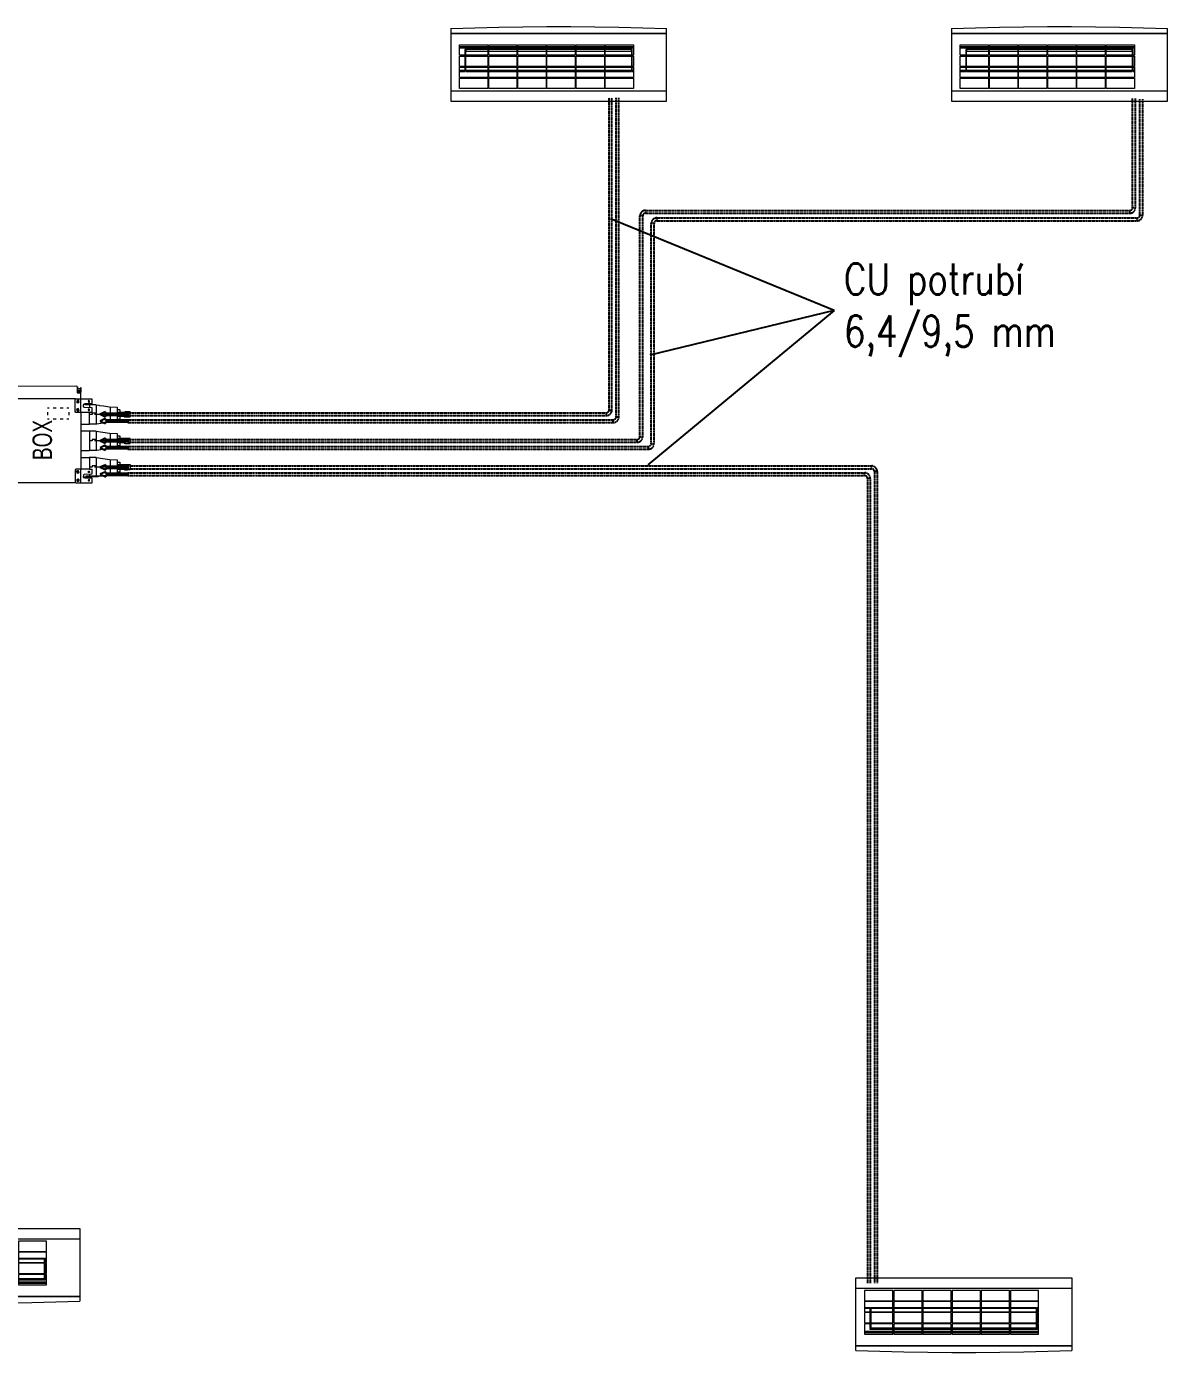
# Model space of a CAD drawing. Header units: millimetres. Extents: x 6535 to 26138, y 5530 to 11155.
# Drawn here: x 22026 to 26138, y 6380 to 11155 of the extents above; entities that cross this region are included whole.
import ezdxf

# ---------------------------------------------------------------- set-up
doc = ezdxf.new("R2010")
doc.units = ezdxf.units.MM
doc.linetypes.add('UnderCeiling', pattern=[6.7, 4.2, -1, 0.5, -1])
doc.layers.get('0').update_dxf_attribs({"color": 41})
doc.layers.add('Jednotky Daikin', color=41, linetype='Continuous')
doc.layers.add('TT_popis OT', color=41, linetype='Continuous')
for name, color, linetype, lineweight in [('PIPE-C1-EDGE', 41, 'Continuous', 25), ('VZT_DIMENZE_Pero_č.__16', 41, 'Continuous', 13), ('VZT_PROSTUPY_Pero_č.__16', 41, 'Continuous', 13)]:
    doc.layers.add(name, color=color, linetype=linetype, lineweight=lineweight)
doc.styles.add('GENERATED_STYLE_1', font='arial.ttf')
doc.styles.add('ROMANS', font='romans.shx', dxfattribs={"width": 0.8})

# ---------------------------------------------------------------- blocks, each defined once
blk = doc.blocks.new('RSen_55_ME_FB_SOg - ftxm20r5v1b - SH_daikin_tbq - standard-4344488-top')
at = {"lineweight": 18}
for p, q in [((-389, -6.7), (-389, -2.1)), ((-389, -2.1), (389, -2.1)), ((-389, -38.9), (-389, -7.5)), ((-389, -38.9), (389, -38.9)), ((-255.7, -47.3), (-357.7, -47.3)), ((-150.4, -47.3), (-252.4, -47.3)), ((-45.4, -47.3), (-147.4, -47.3)), ((59.6, -47.3), (-42.4, -47.3)), ((164.6, -47.3), (62.6, -47.3)), ((269.6, -47.3), (167.6, -47.3)), ((389, -2.1), (389, -6.7)), ((389, -7.5), (389, -38.9)), ((-357.7, -84.6), (-255.7, -84.6)), ((-255.7, -87.3), (-357.7, -87.3)), ((-252.4, -84.6), (-150.4, -84.6)), ((-150.4, -87.3), (-252.4, -87.3)), ((-147.4, -84.6), (-45.4, -84.6)), ((-45.4, -87.3), (-147.4, -87.3)), ((-42.4, -84.6), (59.6, -84.6)), ((59.6, -87.3), (-42.4, -87.3)), ((62.6, -84.6), (164.6, -84.6)), ((164.6, -87.3), (62.6, -87.3)), ((167.6, -84.6), (269.6, -84.6)), ((269.6, -87.3), (167.6, -87.3)), ((-357.7, -108.5), (-337.8, -108.5)), ((-255.7, -112.8), (-357.7, -112.8)), ((-357.7, -124.6), (-255.7, -124.6)), ((-255.7, -127.3), (-357.7, -127.3)), ((-337.8, -124.6), (-337.8, -108.5)), ((-337.8, -164.6), (-337.8, -127.3)), ((-334.8, -108.5), (-255.7, -108.5)), ((-334.8, -108.5), (-334.8, -124.6)), ((-334.8, -127.3), (-334.8, -164.6)), ((-252.4, -108.5), (-150.4, -108.5)), ((-150.4, -112.8), (-252.4, -112.8)), ((-252.4, -124.6), (-150.4, -124.6)), ((-150.4, -127.3), (-252.4, -127.3)), ((-147.4, -108.5), (-45.4, -108.5)), ((-45.4, -112.8), (-147.4, -112.8)), ((-147.4, -124.6), (-45.4, -124.6)), ((-45.4, -127.3), (-147.4, -127.3)), ((-42.4, -108.5), (59.6, -108.5)), ((59.6, -112.8), (-42.4, -112.8)), ((-42.4, -124.6), (59.6, -124.6)), ((59.6, -127.3), (-42.4, -127.3)), ((62.6, -108.5), (164.6, -108.5)), ((164.6, -112.8), (62.6, -112.8)), ((62.6, -124.6), (164.6, -124.6)), ((164.6, -127.3), (62.6, -127.3)), ((167.6, -108.5), (261.8, -108.5)), ((269.6, -112.8), (167.6, -112.8)), ((167.6, -124.6), (269.6, -124.6)), ((269.6, -127.3), (167.6, -127.3)), ((261.8, -124.6), (261.8, -108.5)), ((261.8, -164.6), (261.8, -127.3)), ((264.8, -108.5), (269.6, -108.5)), ((264.8, -108.5), (264.8, -124.6)), ((264.8, -127.3), (264.8, -164.6)), ((-357.7, -164.6), (-255.7, -164.6)), ((-255.7, -168), (-357.7, -168)), ((-337.8, -187.9), (-337.8, -168)), ((-255.7, -187.9), (-337.8, -187.9)), ((-334.8, -168), (-334.8, -181.9)), ((-334.8, -181.9), (-255.7, -181.9)), ((-334.8, -187.9), (-334.8, -181.9)), ((-252.4, -164.6), (-150.4, -164.6)), ((-150.4, -168), (-252.4, -168)), ((-252.4, -181.9), (-150.4, -181.9)), ((-150.4, -187.9), (-252.4, -187.9)), ((-147.4, -164.6), (-45.4, -164.6)), ((-45.4, -168), (-147.4, -168)), ((-147.4, -181.9), (-45.4, -181.9)), ((-45.4, -187.9), (-147.4, -187.9)), ((-42.4, -164.6), (59.6, -164.6)), ((59.6, -168), (-42.4, -168)), ((-42.4, -181.9), (59.6, -181.9)), ((59.6, -187.9), (-42.4, -187.9)), ((62.6, -164.6), (164.6, -164.6)), ((164.6, -168), (62.6, -168)), ((62.6, -181.9), (164.6, -181.9)), ((164.6, -187.9), (62.6, -187.9)), ((167.6, -164.6), (269.6, -164.6)), ((269.6, -168), (167.6, -168)), ((167.6, -181.9), (261.8, -181.9)), ((264.8, -187.9), (167.6, -187.9)), ((261.8, -181.9), (261.8, -168)), ((261.8, -181.9), (261.8, -187.9)), ((264.8, -168), (264.8, -187.9)), ((-357.7, -193.9), (-255.7, -193.9)), ((-357.7, -197.6), (-255.7, -197.6)), ((-357.7, -198.5), (-255.7, -198.5)), ((-357.7, -205.4), (-255.7, -205.4)), ((-252.4, -193.9), (-150.4, -193.9)), ((-252.4, -197.6), (-150.4, -197.6)), ((-252.4, -198.5), (-150.4, -198.5)), ((-252.4, -205.4), (-150.4, -205.4)), ((-147.4, -193.9), (-45.4, -193.9)), ((-147.4, -197.6), (-45.4, -197.6)), ((-147.4, -198.5), (-45.4, -198.5)), ((-147.4, -205.4), (-45.4, -205.4)), ((-42.4, -193.9), (59.6, -193.9)), ((-42.4, -197.6), (59.6, -197.6)), ((-42.4, -198.5), (59.6, -198.5)), ((-42.4, -205.4), (59.6, -205.4)), ((62.6, -193.9), (164.6, -193.9)), ((62.6, -197.6), (164.6, -197.6)), ((62.6, -198.5), (164.6, -198.5)), ((62.6, -205.4), (164.6, -205.4)), ((167.6, -193.9), (269.6, -193.9)), ((167.6, -197.6), (269.6, -197.6)), ((167.6, -198.5), (269.6, -198.5)), ((167.6, -205.4), (269.6, -205.4)), ((-389, -246.6), (-389, -245.4)), ((-389, -245.4), (389, -245.4)), ((-389, -264), (-389, -246.6)), ((-389, -246.6), (389, -246.6)), ((389, -245.4), (389, -246.6)), ((389, -246.6), (389, -263.9))]:
    blk.add_line(p, q, dxfattribs=at)
for points in [[(-389, -7.5, 0), (-389, -7.3, 0), (-389, -7.1, 0), (-389, -6.9, 0), (-389, -6.7, 0)], [(-389, -240.6, 0), (-389, -140.1, 0), (-389, -38.9, 0)], [(-357.7, -47.3, 0), (-357.7, -66, 0), (-357.7, -84.6, 0)], [(-255.7, -84.6, 0), (-255.7, -66, 0), (-255.7, -47.3, 0)], [(-252.4, -47.3, 0), (-252.4, -66, 0), (-252.4, -84.6, 0)], [(-150.4, -84.6, 0), (-150.4, -66, 0), (-150.4, -47.3, 0)], [(-147.4, -47.3, 0), (-147.4, -66, 0), (-147.4, -84.6, 0)], [(-45.4, -84.6, 0), (-45.4, -66, 0), (-45.4, -47.3, 0)], [(-42.4, -47.3, 0), (-42.4, -66, 0), (-42.4, -84.6, 0)], [(59.6, -84.6, 0), (59.6, -66, 0), (59.6, -47.3, 0)], [(62.6, -47.3, 0), (62.6, -66, 0), (62.6, -84.6, 0)], [(164.6, -84.6, 0), (164.6, -66, 0), (164.6, -47.3, 0)], [(167.6, -47.3, 0), (167.6, -66, 0), (167.6, -84.6, 0)], [(269.6, -84.6, 0), (269.6, -66, 0), (269.6, -47.3, 0)], [(389, -6.7, 0), (389, -6.9, 0), (389, -7.1, 0), (389, -7.3, 0), (389, -7.5, 0)], [(389, -38.9, 0), (389, -140.1, 0), (389, -240.6, 0)], [(-357.7, -87.3, 0), (-357.7, -106, 0), (-357.7, -124.6, 0)], [(-255.7, -124.6, 0), (-255.7, -106, 0), (-255.7, -87.3, 0)], [(-252.4, -87.3, 0), (-252.4, -106, 0), (-252.4, -124.6, 0)], [(-150.4, -124.6, 0), (-150.4, -106, 0), (-150.4, -87.3, 0)], [(-147.4, -87.3, 0), (-147.4, -106, 0), (-147.4, -124.6, 0)], [(-45.4, -124.6, 0), (-45.4, -106, 0), (-45.4, -87.3, 0)], [(-42.4, -87.3, 0), (-42.4, -106, 0), (-42.4, -124.6, 0)], [(59.6, -124.6, 0), (59.6, -106, 0), (59.6, -87.3, 0)], [(62.6, -87.3, 0), (62.6, -106, 0), (62.6, -124.6, 0)], [(164.6, -124.6, 0), (164.6, -106, 0), (164.6, -87.3, 0)], [(167.6, -87.3, 0), (167.6, -106, 0), (167.6, -124.6, 0)], [(269.6, -124.6, 0), (269.6, -106, 0), (269.6, -87.3, 0)], [(-357.7, -127.3, 0), (-357.7, -146, 0), (-357.7, -164.6, 0)], [(-255.7, -164.6, 0), (-255.7, -146, 0), (-255.7, -127.3, 0)], [(-252.4, -127.3, 0), (-252.4, -146, 0), (-252.4, -164.6, 0)], [(-150.4, -164.6, 0), (-150.4, -146, 0), (-150.4, -127.3, 0)], [(-147.4, -127.3, 0), (-147.4, -146, 0), (-147.4, -164.6, 0)], [(-45.4, -164.6, 0), (-45.4, -146, 0), (-45.4, -127.3, 0)], [(-42.4, -127.3, 0), (-42.4, -146, 0), (-42.4, -164.6, 0)], [(59.6, -164.6, 0), (59.6, -146, 0), (59.6, -127.3, 0)], [(62.6, -127.3, 0), (62.6, -146, 0), (62.6, -164.6, 0)], [(164.6, -164.6, 0), (164.6, -146, 0), (164.6, -127.3, 0)], [(167.6, -127.3, 0), (167.6, -146, 0), (167.6, -164.6, 0)], [(269.6, -164.6, 0), (269.6, -146, 0), (269.6, -127.3, 0)], [(-357.7, -168, 0), (-357.7, -186.7, 0), (-357.7, -205.4, 0)], [(-255.7, -205.4, 0), (-255.7, -186.7, 0), (-255.7, -168, 0)], [(-252.4, -168, 0), (-252.4, -186.7, 0), (-252.4, -205.4, 0)], [(-150.4, -205.4, 0), (-150.4, -186.7, 0), (-150.4, -168, 0)], [(-147.4, -168, 0), (-147.4, -186.7, 0), (-147.4, -205.4, 0)], [(-45.4, -205.4, 0), (-45.4, -186.7, 0), (-45.4, -168, 0)], [(-42.4, -168, 0), (-42.4, -186.7, 0), (-42.4, -205.4, 0)], [(59.6, -205.4, 0), (59.6, -186.7, 0), (59.6, -168, 0)], [(62.6, -168, 0), (62.6, -186.7, 0), (62.6, -205.4, 0)], [(164.6, -205.4, 0), (164.6, -186.7, 0), (164.6, -168, 0)], [(167.6, -168, 0), (167.6, -186.7, 0), (167.6, -205.4, 0)], [(269.6, -205.4, 0), (269.6, -186.7, 0), (269.6, -168, 0)], [(-389, -245.4, 0), (-389, -244, 0), (-389, -242.4, 0), (-389, -240.6, 0)], [(-389, -264, 0), (-302.6, -266.8, 0), (-216.1, -268.9, 0), (-129.7, -270.3, 0), (-43.2, -271, 0), (43.2, -271, 0), (129.7, -270.3, 0), (216.1, -268.8, 0), (302.6, -266.7, 0), (389, -263.9, 0)], [(389, -240.6, 0), (389, -242.4, 0), (389, -244, 0), (389, -245.4, 0)]]:
    blk.add_polyline3d(points, dxfattribs=at)

msp = doc.modelspace()

# ---------------------------------------------------------------- linework, layer by layer
at = {"layer": 'PIPE-C1-EDGE', "linetype": 'UnderCeiling', "lineweight": 25, "elevation": 2400}
for points in [[(24126.1, 9773.9), (24126.1, 10898.6)], [(24136.1, 9773.9), (24136.1, 10898.6)], [(24151.1, 9748.9), (24151.1, 10898.6)], [(24161.1, 9748.9), (24161.1, 10898.6)], [(26012.6, 10502.8), (26012.6, 10895.9)], [(26022.6, 10502.8), (26022.6, 10895.9)], [(26038.8, 10475.7), (26038.8, 10892.9)], [(26048.8, 10475.7), (26048.8, 10892.9)], [(24237.1, 9677.9), (24237.1, 10472.8)], [(24247.1, 9677.9), (24247.1, 10472.8)], [(24257.1, 10492.8), (26002.6, 10492.8)], [(24257.1, 10482.8), (26002.6, 10482.8)], [(24297.8, 10465.7), (26028.8, 10465.7)], [(24277.8, 9652.9), (24277.8, 10445.7)], [(24287.8, 9652.9), (24287.8, 10445.7)], [(24297.8, 10455.7), (26028.8, 10455.7)], [(22391.4, 9763.9), (24116.1, 9763.9)], [(22391.4, 9753.9), (24116.1, 9753.9)], [(22391.4, 9738.9), (24141.1, 9738.9)], [(22391.4, 9728.9), (24141.1, 9728.9)], [(22391.5, 9667.9), (24227.1, 9667.9)], [(22391.5, 9657.9), (24227.1, 9657.9)], [(22391.5, 9642.9), (24267.8, 9642.9)], [(22391.5, 9632.9), (24267.8, 9632.9)], [(22392.1, 9572.6), (25071.9, 9572.6)], [(22392.1, 9562.6), (25071.9, 9562.6)], [(25081.9, 9552.6), (25081.9, 6629.2)], [(25091.9, 9552.6), (25091.9, 6629.2)], [(22392.1, 9547.6), (25046.9, 9547.6)], [(22392.1, 9537.6), (25046.9, 9537.6)], [(25056.9, 9527.6), (25056.9, 6629.2)], [(25066.9, 9527.6), (25066.9, 6629.2)]]:
    msp.add_lwpolyline(points, dxfattribs=at)
at = {"layer": 'PIPE-C1-EDGE', "linetype": 'Continuous', "lineweight": 25, "elevation": 2400}
for points in [[(22311.4, 9767.9), (22291.4, 9758.9)], [(22291.4, 9758.9), (22311.4, 9749.9)], [(22311.4, 9742.9), (22291.4, 9733.9)], [(22311.4, 9761.9), (22311.4, 9767.9)], [(22391.4, 9761.9), (22311.4, 9761.9)], [(22311.4, 9749.9), (22311.4, 9755.9)], [(22311.4, 9755.9), (22391.4, 9755.9)], [(22311.4, 9736.9), (22311.4, 9742.9)], [(22391.4, 9763.9), (22391.4, 9753.9)], [(22391.4, 9755.9), (22391.4, 9761.9)], [(22291.4, 9733.9), (22311.4, 9724.9)], [(22391.4, 9736.9), (22311.4, 9736.9)], [(22311.4, 9724.9), (22311.4, 9730.9)], [(22311.4, 9730.9), (22391.4, 9730.9)], [(22391.4, 9738.9), (22391.4, 9728.9)], [(22391.4, 9730.9), (22391.4, 9736.9)], [(22311.5, 9671.9), (22291.5, 9662.9)], [(22291.5, 9662.9), (22311.5, 9653.9)], [(22311.5, 9646.9), (22291.5, 9637.9)], [(22311.5, 9665.9), (22311.5, 9671.9)], [(22391.5, 9665.9), (22311.5, 9665.9)], [(22311.5, 9653.9), (22311.5, 9659.9)], [(22311.5, 9659.9), (22391.5, 9659.9)], [(22311.5, 9640.9), (22311.5, 9646.9)], [(22391.5, 9667.9), (22391.5, 9657.9)], [(22391.5, 9659.9), (22391.5, 9665.9)], [(22291.5, 9637.9), (22311.5, 9628.9)], [(22391.5, 9640.9), (22311.5, 9640.9)], [(22311.5, 9628.9), (22311.5, 9634.9)], [(22311.5, 9634.9), (22391.5, 9634.9)], [(22391.5, 9642.9), (22391.5, 9632.9)], [(22391.5, 9634.9), (22391.5, 9640.9)], [(22312.1, 9576.6), (22292.1, 9567.6)], [(22292.1, 9567.6), (22312.1, 9558.6)], [(22312.1, 9551.6), (22292.1, 9542.6)], [(22312.1, 9570.6), (22312.1, 9576.6)], [(22392.1, 9570.6), (22312.1, 9570.6)], [(22312.1, 9558.6), (22312.1, 9564.6)], [(22312.1, 9564.6), (22392.1, 9564.6)], [(22312.1, 9545.6), (22312.1, 9551.6)], [(22392.1, 9572.6), (22392.1, 9562.6)], [(22392.1, 9564.6), (22392.1, 9570.6)], [(22292.1, 9542.6), (22312.1, 9533.6)], [(22392.1, 9545.6), (22312.1, 9545.6)], [(22312.1, 9533.6), (22312.1, 9539.6)], [(22312.1, 9539.6), (22392.1, 9539.6)], [(22392.1, 9547.6), (22392.1, 9537.6)], [(22392.1, 9539.6), (22392.1, 9545.6)]]:
    msp.add_lwpolyline(points, dxfattribs=at)
at = {"layer": 'PIPE-C1-EDGE', "linetype": 'UnderCeiling', "lineweight": 25}
for centre, radius, start, end in [((24257.1, 10472.8, 2400), 20, 90, 180), ((24257.1, 10472.8, 2400), 10, 90, 180), ((24297.8, 10445.7, 2400), 20, 90, 180), ((26002.6, 10502.8, 2400), 10, 270, 0), ((26002.6, 10502.8, 2400), 20, 270, 0), ((26028.8, 10475.7, 2400), 10, 270, 0), ((26028.8, 10475.7, 2400), 20, 270, 0), ((24297.8, 10445.7, 2400), 10, 90, 180), ((24116.1, 9773.9, 2400), 10, 270, 0), ((24116.1, 9773.9, 2400), 20, 270, 0), ((24141.1, 9748.9, 2400), 10, 270, 0), ((24141.1, 9748.9, 2400), 20, 270, 0), ((24227.1, 9677.9, 2400), 10, 270, 0), ((24227.1, 9677.9, 2400), 20, 270, 0), ((24267.8, 9652.9, 2400), 10, 270, 0), ((24267.8, 9652.9, 2400), 20, 270, 0), ((25071.9, 9552.6, 2400), 20, 0, 90), ((25071.9, 9552.6, 2400), 10, 0, 90), ((25046.9, 9527.6, 2400), 20, 0, 90), ((25046.9, 9527.6, 2400), 10, 0, 90)]:
    msp.add_arc(centre, radius, start, end, dxfattribs=at)
at = {"layer": 'PIPE-C1-EDGE', "linetype": 'UnderCeiling', "lineweight": 25, "extrusion": (0, -1, 0)}
for centre in [(24242.1, 2400, -10472.8), (24282.8, 2400, -10445.7), (25086.9, 2400, -9552.6), (25061.9, 2400, -9527.6)]:
    msp.add_arc(centre, 5, 0, 180, dxfattribs=at)
at = {"layer": 'PIPE-C1-EDGE', "linetype": 'UnderCeiling', "lineweight": 25, "extrusion": (1, 0, 0)}
for centre in [(10487.8, 2400, 24257.1), (10460.7, 2400, 24297.8)]:
    msp.add_arc(centre, 5, 0, 180, dxfattribs=at)
at = {"layer": 'PIPE-C1-EDGE', "linetype": 'UnderCeiling', "lineweight": 25, "extrusion": (-1, 0, 0)}
for centre in [(-10487.8, 2400, -26002.6), (-10460.7, 2400, -26028.8), (-9758.9, 2400, -24116.1), (-9733.9, 2400, -24141.1), (-9662.9, 2400, -24227.1), (-9637.9, 2400, -24267.8), (-9567.6, 2400, -25071.9), (-9542.6, 2400, -25046.9)]:
    msp.add_arc(centre, 5, 0, 180, dxfattribs=at)
at = {"layer": 'PIPE-C1-EDGE', "linetype": 'UnderCeiling', "lineweight": 25, "extrusion": (0, 1, 0)}
for centre in [(-26017.6, 2400, 10502.8), (-26043.8, 2400, 10475.7), (-24131.1, 2400, 9773.9), (-24156.1, 2400, 9748.9), (-24242.1, 2400, 9677.9), (-24282.8, 2400, 9652.9)]:
    msp.add_arc(centre, 5, 0, 180, dxfattribs=at)
at = {"layer": 'TT_popis OT', "linetype": 'Continuous'}
for q in [(24131.1, 10461.8, 2400), (24265.9, 9576.5, 2400), (24272.4, 9971.7, 2400)]:
    msp.add_line((24937, 10132), q, dxfattribs=at)
at = {"layer": 'VZT_DIMENZE_Pero_č.__16', "linetype": 'Continuous', "lineweight": 13}
for p, q in [((22207.6, 9859.5), (21942.3, 9859)), ((22208.7, 9857.8), (22207.6, 9859.5)), ((22208.7, 9857.8), (22209.9, 9857.3)), ((22208.7, 9857.8), (22208.7, 9836.7)), ((22209.9, 9857.3), (22210.4, 9837.9)), ((22220.7, 9849.8), (22210.4, 9849.8)), ((22210.4, 9844.7), (22215, 9844.1)), ((22210.4, 9837.9), (22220.7, 9837.9)), ((22212.7, 9842.4), (22211, 9841.3)), ((22211, 9841.3), (22215, 9840.1)), ((22215, 9840.1), (22212.1, 9837.9)), ((22212.1, 9837.9), (22212.1, 9837.3)), ((22214.4, 9843), (22212.7, 9842.4)), ((22215, 9843.6), (22214.4, 9844.1)), ((22215, 9844.1), (22214.4, 9843)), ((22215, 9839.6), (22214.4, 9840.1)), ((22216.1, 9843.6), (22215, 9843.6)), ((22216.1, 9839.6), (22215, 9839.6)), ((22221.3, 9844.7), (22216.1, 9844.1)), ((22216.1, 9844.1), (22216.1, 9843)), ((22216.1, 9843), (22219.6, 9841.9)), ((22220.7, 9841.3), (22216.1, 9840.1)), ((22216.1, 9840.1), (22216.1, 9839)), ((22216.1, 9839), (22219, 9838.4)), ((22219, 9838.4), (22219, 9837.9)), ((22219.6, 9841.9), (22219.6, 9841.3)), ((22219.6, 9841.3), (22219.6, 9840.7)), ((22221.3, 9853.3), (22220.7, 9849.8)), ((22220.7, 9849.8), (22220.7, 9841.3)), ((22220.7, 9837.9), (22223.5, 9838.4)), ((22220.7, 9837.9), (22220.7, 9835.6)), ((22223, 9853.3), (22221.3, 9853.3)), ((22223.5, 9843), (22221.3, 9843)), ((22223.5, 9838.4), (22223, 9853.3)), ((22203, 9814.5), (21930.3, 9814.5)), ((22201.3, 9768.3), (22201.9, 9811.6)), ((22201.9, 9811.6), (22203, 9814.5)), ((22203, 9814.5), (22236.1, 9814.5)), ((22211, 9809.3), (22207.6, 9805.9)), ((22207.6, 9805.9), (22207.6, 9801.3)), ((22207.6, 9805.9), (22211.6, 9804.2)), ((22207.6, 9801.3), (22209.3, 9800.2)), ((22208.7, 9836.7), (22210.4, 9835.6)), ((22209.3, 9800.2), (22214.4, 9800.8)), ((22209.9, 9836.7), (22209.9, 9836.1)), ((22210.4, 9835.6), (22221.3, 9835)), ((22212.1, 9808.8), (22211, 9809.3)), ((22211, 9804.8), (22211, 9805.3)), ((22211, 9805.3), (22212.1, 9805.3)), ((22211, 9804.8), (22211, 9804.2)), ((22211, 9804.2), (22211.6, 9804.2)), ((22212.1, 9804.2), (22211.6, 9804.2)), ((22211.6, 9804.2), (22211.6, 9803.1)), ((22213.3, 9808.8), (22212.1, 9808.8)), ((22212.1, 9805.3), (22212.1, 9804.2)), ((22216.1, 9804.8), (22213.3, 9808.8)), ((22214.4, 9800.8), (22216.1, 9804.8)), ((22221.3, 9835), (22221.3, 9814.5)), ((22221.3, 9814.5), (22221.3, 9764.8)), ((22236.1, 9793.4), (22231, 9792.8)), ((22231, 9792.8), (22231, 9785.9)), ((22233.8, 9795.1), (22233.2, 9794.5)), ((22233.2, 9794.5), (22233.2, 9793.4)), ((22235.5, 9795.1), (22233.8, 9795.1)), ((22236.1, 9795.6), (22235.5, 9795.1)), ((22236.1, 9814.5), (22261.2, 9814.5)), ((22261.8, 9795.6), (22236.1, 9795.6)), ((22236.1, 9793.4), (22252.6, 9793.4)), ((22251.5, 9807.6), (22248.7, 9806.5)), ((22248.7, 9806.5), (22249.2, 9802.5)), ((22249.2, 9802.5), (22253.8, 9802.5)), ((22253.8, 9805.9), (22251.5, 9807.6)), ((22252.6, 9793.4), (22253.2, 9792.8)), ((22253.2, 9792.8), (22252.6, 9792.8)), ((22277.7, 9792.8), (22253.2, 9792.8)), ((22253.2, 9792.8), (22253.2, 9783.7)), ((22253.8, 9802.5), (22253.8, 9805.9)), ((22261.2, 9814.5), (22261.8, 9813.9)), ((22261.8, 9813.9), (22261.8, 9795.6)), ((22277.7, 9792.8), (22277.2, 9762.5)), ((22277.7, 9792.8), (22286.9, 9791.1)), ((22286.9, 9791.1), (22289.2, 9789.9)), ((22289.2, 9789.9), (22304, 9788.8)), ((22108.3, 9780.8), (22101.5, 9780.8)), ((22101.5, 9766.5), (22101.5, 9755.1)), ((22133.4, 9780.8), (22122, 9780.8)), ((22158.5, 9780.8), (22147.1, 9780.8)), ((22178.5, 9780.8), (22172.2, 9780.8)), ((22179, 9766.5), (22179, 9755.1)), ((22204.7, 9764.8), (22201.3, 9768.3)), ((22261.8, 9764.8), (22204.7, 9764.8)), ((22209.9, 9778.5), (22207, 9776.8)), ((22207, 9776.8), (22207.6, 9771.7)), ((22207.6, 9771.7), (22209.3, 9770.5)), ((22211.6, 9774.5), (22209.3, 9774.5)), ((22209.3, 9770.5), (22214.4, 9771.1)), ((22212.7, 9779.1), (22209.9, 9778.5)), ((22209.9, 9778.5), (22209.9, 9778)), ((22209.9, 9778), (22210.4, 9777.4)), ((22210.4, 9777.4), (22211, 9777.4)), ((22211, 9777.4), (22211, 9776.8)), ((22211, 9776.8), (22211.6, 9776.2)), ((22211.6, 9776.2), (22211.6, 9772.8)), ((22211.6, 9774.5), (22213.3, 9774.5)), ((22216.1, 9775.1), (22212.7, 9779.1)), ((22214.4, 9771.1), (22216.1, 9775.1)), ((22222.4, 9764.8), (22222.4, 9561.2)), ((22231, 9785.9), (22234.4, 9783.7)), ((22234.4, 9783.7), (22261.8, 9783.1)), ((22249.8, 9776.8), (22248.7, 9776.2)), ((22248.7, 9776.2), (22249.2, 9772.2)), ((22249.2, 9772.2), (22253.2, 9772.2)), ((22251.5, 9778), (22249.8, 9776.8)), ((22253.2, 9776.8), (22251.5, 9778)), ((22253.2, 9772.2), (22253.2, 9776.8)), ((22253.2, 9758), (22253.2, 9764.8)), ((22253.2, 9723.2), (22253.2, 9758)), ((22263.5, 9758), (22253.2, 9758)), ((22261.8, 9783.1), (22261.8, 9764.8)), ((22277.2, 9762.5), (22262.9, 9762.5)), ((22262.9, 9762.5), (22263.5, 9758)), ((22276, 9758), (22270.9, 9758)), ((22277.2, 9758), (22277.2, 9762.5)), ((22277.7, 9758), (22277.2, 9758.6)), ((22327.4, 9758), (22277.2, 9758)), ((22277.7, 9758), (22277.7, 9723.2)), ((22304, 9788.8), (22325.1, 9784.8)), ((22325.1, 9784.8), (22352.5, 9784.2)), ((22327.4, 9784.8), (22327.4, 9758)), ((22327.4, 9758), (22327.4, 9730.6)), ((22328, 9762.5), (22341.6, 9762.5)), ((22341.6, 9760.3), (22341.1, 9759.7)), ((22341.1, 9759.7), (22341.1, 9758)), ((22341.1, 9758), (22352.5, 9758)), ((22341.6, 9762.5), (22341.6, 9760.3)), ((22352.5, 9784.2), (22352.5, 9730.6)), ((22352.5, 9775.7), (22361.6, 9775.7)), ((22362.2, 9765.4), (22352.5, 9765.4)), ((22378.2, 9750), (22352.5, 9750)), ((22361.6, 9775.7), (22362.2, 9775.1)), ((22362.2, 9775.1), (22362.2, 9765.4)), ((22380.4, 9765.4), (22362.2, 9765.4)), ((22362.2, 9750), (22362.2, 9739.7)), ((22378.2, 9765.4), (22378.2, 9749.4)), ((22378.2, 9749.4), (22380.4, 9749.4)), ((22399.8, 9767.1), (22380.4, 9767.1)), ((22380.4, 9767.1), (22380.4, 9765.4)), ((22380.4, 9765.4), (22380.4, 9748.9)), ((22380.4, 9748.9), (22400.4, 9748.9)), ((22400.4, 9748.9), (22399.8, 9767.1)), ((22108.3, 9741.4), (22101.5, 9741.4)), ((22133.4, 9741.4), (22122, 9741.4)), ((22158.5, 9741.4), (22147.1, 9741.4)), ((22179, 9741.4), (22172.2, 9741.4)), ((22253.2, 9722), (22222.4, 9722)), ((22222.4, 9698.7), (22252.1, 9698.7)), ((22252.1, 9698.7), (22252.6, 9698.1)), ((22252.6, 9698.1), (22253.2, 9697.5)), ((22253.2, 9723.2), (22253.2, 9722)), ((22280, 9723.2), (22253.2, 9723.2)), ((22277.7, 9697.5), (22253.2, 9697.5)), ((22253.2, 9697.5), (22253.2, 9627.3)), ((22277.7, 9697.5), (22277.2, 9667.8)), ((22277.7, 9697.5), (22325.1, 9690.1)), ((22322.2, 9730), (22280, 9723.2)), ((22352.5, 9730.6), (22322.2, 9730)), ((22362.2, 9739.7), (22352.5, 9739.7)), ((22263.5, 9663.3), (22253.2, 9663.3)), ((22277.2, 9667.8), (22262.9, 9667.8)), ((22262.9, 9667.8), (22263.5, 9663.3)), ((22276, 9663.3), (22270.9, 9663.3)), ((22277.2, 9663.3), (22277.2, 9667.8)), ((22277.7, 9663.3), (22277.2, 9663.9)), ((22327.4, 9663.3), (22277.2, 9663.3)), ((22277.7, 9663.3), (22277.7, 9627.9)), ((22325.1, 9690.1), (22352.5, 9689.5)), ((22327.4, 9690.1), (22327.4, 9663.3)), ((22327.4, 9663.3), (22327.4, 9635.9)), ((22328, 9667.8), (22341.6, 9667.8)), ((22341.6, 9665.6), (22341.1, 9665)), ((22341.1, 9665), (22341.1, 9663.3)), ((22341.1, 9663.3), (22352.5, 9663.3)), ((22341.6, 9667.8), (22341.6, 9665.6)), ((22352.5, 9689.5), (22352.5, 9635.9)), ((22352.5, 9681), (22361.6, 9681)), ((22362.2, 9670.7), (22352.5, 9670.7)), ((22378.2, 9655.3), (22352.5, 9655.3)), ((22361.6, 9681), (22362.2, 9680.4)), ((22362.2, 9680.4), (22362.2, 9670.7)), ((22380.4, 9670.7), (22362.2, 9670.7)), ((22362.2, 9655.3), (22362.2, 9645)), ((22378.2, 9670.7), (22378.2, 9654.7)), ((22378.2, 9654.7), (22378.7, 9654.2)), ((22378.7, 9654.2), (22380.4, 9654.2)), ((22399.8, 9671.8), (22380.4, 9671.8)), ((22380.4, 9671.8), (22380.4, 9670.7)), ((22380.4, 9670.7), (22380.4, 9653.6)), ((22380.4, 9653.6), (22400.4, 9653.6)), ((22400.4, 9653.6), (22399.8, 9671.8)), ((22253.2, 9627.3), (22222.4, 9627.3)), ((22222.4, 9603.4), (22252.6, 9603.4)), ((22252.6, 9603.4), (22253.2, 9602.8)), ((22253.2, 9602.8), (22252.6, 9602.8)), ((22280, 9627.9), (22253.2, 9627.9)), ((22277.7, 9602.8), (22253.2, 9602.8)), ((22253.2, 9602.8), (22253.2, 9561.2)), ((22277.7, 9602.8), (22277.2, 9573.1)), ((22277.7, 9602.8), (22325.1, 9595.4)), ((22322.8, 9635.3), (22280, 9627.9)), ((22352.5, 9635.9), (22322.8, 9635.3)), ((22362.2, 9645), (22352.5, 9645)), ((22204.2, 9560.6), (22201.3, 9557.2)), ((22201.3, 9557.2), (22201.9, 9513.8)), ((22222.4, 9561.2), (22204.2, 9560.6)), ((22209.9, 9554.3), (22207, 9553.2)), ((22207, 9553.2), (22207.6, 9548)), ((22211.6, 9550.9), (22209.3, 9550.9)), ((22212.7, 9555.5), (22209.9, 9554.9)), ((22209.9, 9554.9), (22211.6, 9552.6)), ((22211.6, 9552.6), (22211.6, 9549.2)), ((22211.6, 9550.9), (22213.3, 9550.9)), ((22216.1, 9551.5), (22212.7, 9555.5)), ((22214.4, 9547.5), (22216.1, 9551.5)), ((22221.3, 9561.2), (22221.3, 9511)), ((22253.2, 9561.2), (22222.4, 9561.2)), ((22249.2, 9552.6), (22249.8, 9553.7)), ((22249.2, 9548.6), (22249.2, 9552.6)), ((22249.8, 9553.7), (22253.2, 9553.2)), ((22252.6, 9553.7), (22253.8, 9550.3)), ((22263.5, 9568), (22253.2, 9568)), ((22253.2, 9561.2), (22261.8, 9560.6)), ((22261.8, 9560.6), (22261.8, 9542.3)), ((22277.2, 9573.1), (22262.9, 9573.1)), ((22262.9, 9573.1), (22263.5, 9568)), ((22276, 9568), (22270.9, 9568)), ((22277.2, 9568), (22277.2, 9573.1)), ((22277.7, 9568), (22277.2, 9568.6)), ((22327.4, 9568), (22277.2, 9568)), ((22277.7, 9568), (22277.7, 9536.1)), ((22325.1, 9595.4), (22352.5, 9594.8)), ((22327.4, 9595.4), (22327.4, 9568)), ((22327.4, 9573.1), (22341.6, 9573.1)), ((22327.4, 9568), (22327.4, 9541.2)), ((22341.6, 9570.3), (22341.1, 9569.7)), ((22341.1, 9569.7), (22341.1, 9568)), ((22341.1, 9568), (22352.5, 9568)), ((22341.6, 9573.1), (22341.6, 9570.3)), ((22352.5, 9594.8), (22352.5, 9541.2)), ((22352.5, 9586.3), (22361.6, 9586.3)), ((22362.2, 9576), (22352.5, 9576)), ((22378.2, 9560), (22352.5, 9560)), ((22361.6, 9586.3), (22362.2, 9585.7)), ((22362.2, 9585.7), (22362.2, 9576)), ((22380.4, 9576), (22362.2, 9576)), ((22362.2, 9560), (22362.2, 9550.3)), ((22378.2, 9576), (22378.2, 9559.4)), ((22378.2, 9559.4), (22380.4, 9559.4)), ((22380.4, 9576), (22380.4, 9577.1)), ((22380.4, 9577.1), (22399.8, 9577.1)), ((22380.4, 9576), (22380.4, 9558.9)), ((22380.4, 9558.9), (22390.7, 9558.3)), ((22391.3, 9558.9), (22390.7, 9558.3)), ((22400.4, 9558.9), (22391.3, 9558.9)), ((22399.8, 9577.1), (22400.4, 9576.6)), ((22400.4, 9576.6), (22400.4, 9558.9)), ((22203, 9511.5), (21890.4, 9511)), ((22201.9, 9513.8), (22203, 9511.5)), ((22206.4, 9511), (22203, 9511.5)), ((22261.8, 9511), (22206.4, 9511)), ((22207.6, 9548), (22209.3, 9546.9)), ((22211, 9525.8), (22207.6, 9522.4)), ((22207.6, 9522.4), (22207.6, 9518.4)), ((22207.6, 9522.4), (22211.6, 9520.7)), ((22207.6, 9518.4), (22209.9, 9516.7)), ((22209.3, 9546.9), (22214.4, 9547.5)), ((22209.9, 9516.7), (22213.9, 9517.2)), ((22212.1, 9525.2), (22211, 9525.8)), ((22211, 9521.2), (22211, 9521.8)), ((22211, 9521.8), (22212.1, 9521.8)), ((22211, 9521.2), (22211, 9520.7)), ((22211, 9520.7), (22211.6, 9520.7)), ((22212.1, 9520.7), (22211.6, 9520.7)), ((22211.6, 9520.7), (22211.6, 9519.5)), ((22213.3, 9525.2), (22212.1, 9525.2)), ((22212.1, 9521.8), (22212.1, 9520.7)), ((22215.6, 9522.4), (22213.3, 9525.2)), ((22213.9, 9517.2), (22215.6, 9518.4)), ((22215.6, 9518.4), (22215.6, 9522.4)), ((22231.5, 9540), (22230.4, 9533.8)), ((22230.4, 9533.8), (22232.1, 9530.9)), ((22234.4, 9541.8), (22231.5, 9540)), ((22232.1, 9532.6), (22231.5, 9532.1)), ((22252.6, 9532.6), (22232.1, 9532.6)), ((22232.1, 9530.9), (22236.1, 9529.8)), ((22261.8, 9542.3), (22234.4, 9541.8)), ((22236.1, 9529.8), (22261.8, 9529.8)), ((22301.7, 9536.1), (22240.1, 9536.1)), ((22252.1, 9524.1), (22248.7, 9522.9)), ((22248.7, 9522.9), (22249.2, 9518.9)), ((22253.2, 9548.6), (22249.2, 9548.6)), ((22249.2, 9518.9), (22253.8, 9518.9)), ((22253.8, 9522.4), (22252.1, 9524.1)), ((22253.2, 9533.2), (22252.6, 9532.6)), ((22253.8, 9550.3), (22253.2, 9548.6)), ((22253.2, 9542.3), (22253.2, 9536.1)), ((22253.2, 9536.1), (22253.2, 9533.2)), ((22253.2, 9533.2), (22253.2, 9532.6)), ((22277.7, 9533.2), (22253.2, 9533.2)), ((22253.8, 9518.9), (22253.8, 9522.4)), ((22261.8, 9529.8), (22261.8, 9511)), ((22277.7, 9536.1), (22277.7, 9533.2)), ((22280, 9533.2), (22277.7, 9533.2)), ((22280.6, 9533.8), (22280, 9533.2)), ((22283.5, 9533.8), (22280.6, 9533.8)), ((22284, 9534.3), (22283.5, 9533.8)), ((22286.9, 9534.3), (22284, 9534.3)), ((22286.9, 9535.5), (22286.9, 9536.1)), ((22286.9, 9535.5), (22286.9, 9534.3)), ((22304, 9537.2), (22301.7, 9536.1)), ((22322.8, 9540.6), (22304, 9537.2)), ((22304, 9536.6), (22304, 9536.1)), ((22352.5, 9541.2), (22322.8, 9540.6)), ((22362.2, 9550.3), (22352.5, 9550.3))]:
    msp.add_line(p, q, dxfattribs=at)

# ---------------------------------------------------------------- block references
at = {"layer": 'Jednotky Daikin', "lineweight": 18, "xscale": -1, "rotation": 180}
for p in [(23944.3, 10884), (25749.3, 10884)]:
    msp.add_blockref('RSen_55_ME_FB_SOg - ftxm20r5v1b - SH_daikin_tbq - standard-4344488-top', p, dxfattribs=at)
at = {"layer": 'Jednotky Daikin', "lineweight": 18}
for p in [(21829.3, 6828.3), (25404.3, 6650.6)]:
    msp.add_blockref('RSen_55_ME_FB_SOg - ftxm20r5v1b - SH_daikin_tbq - standard-4344488-top', p, dxfattribs=at)

# ---------------------------------------------------------------- texts
at = {"layer": 'TT_popis OT', "linetype": 'Continuous', "insert": (24972.5, 10301.8), "char_height": 150, "width": 1946.022, "attachment_point": 1, "rotation": 0, "style": 'ROMANS'}
msp.add_mtext('\\A1;{\\H0.75x;CU potrubí\\P6,4/9,5 mm}', dxfattribs=at)
at = {"layer": 'VZT_PROSTUPY_Pero_č.__16', "linetype": 'Continuous', "lineweight": 13, "insert": (22119.1, 9593.6), "char_height": 70, "attachment_point": 7, "rotation": 90, "style": 'GENERATED_STYLE_1'}
msp.add_mtext('\\A1;{\\W0.700000x;\\pql;\\fArial|b0|i0|c238|p38;BOX }', dxfattribs=at)

doc.saveas('drawing.dxf')
